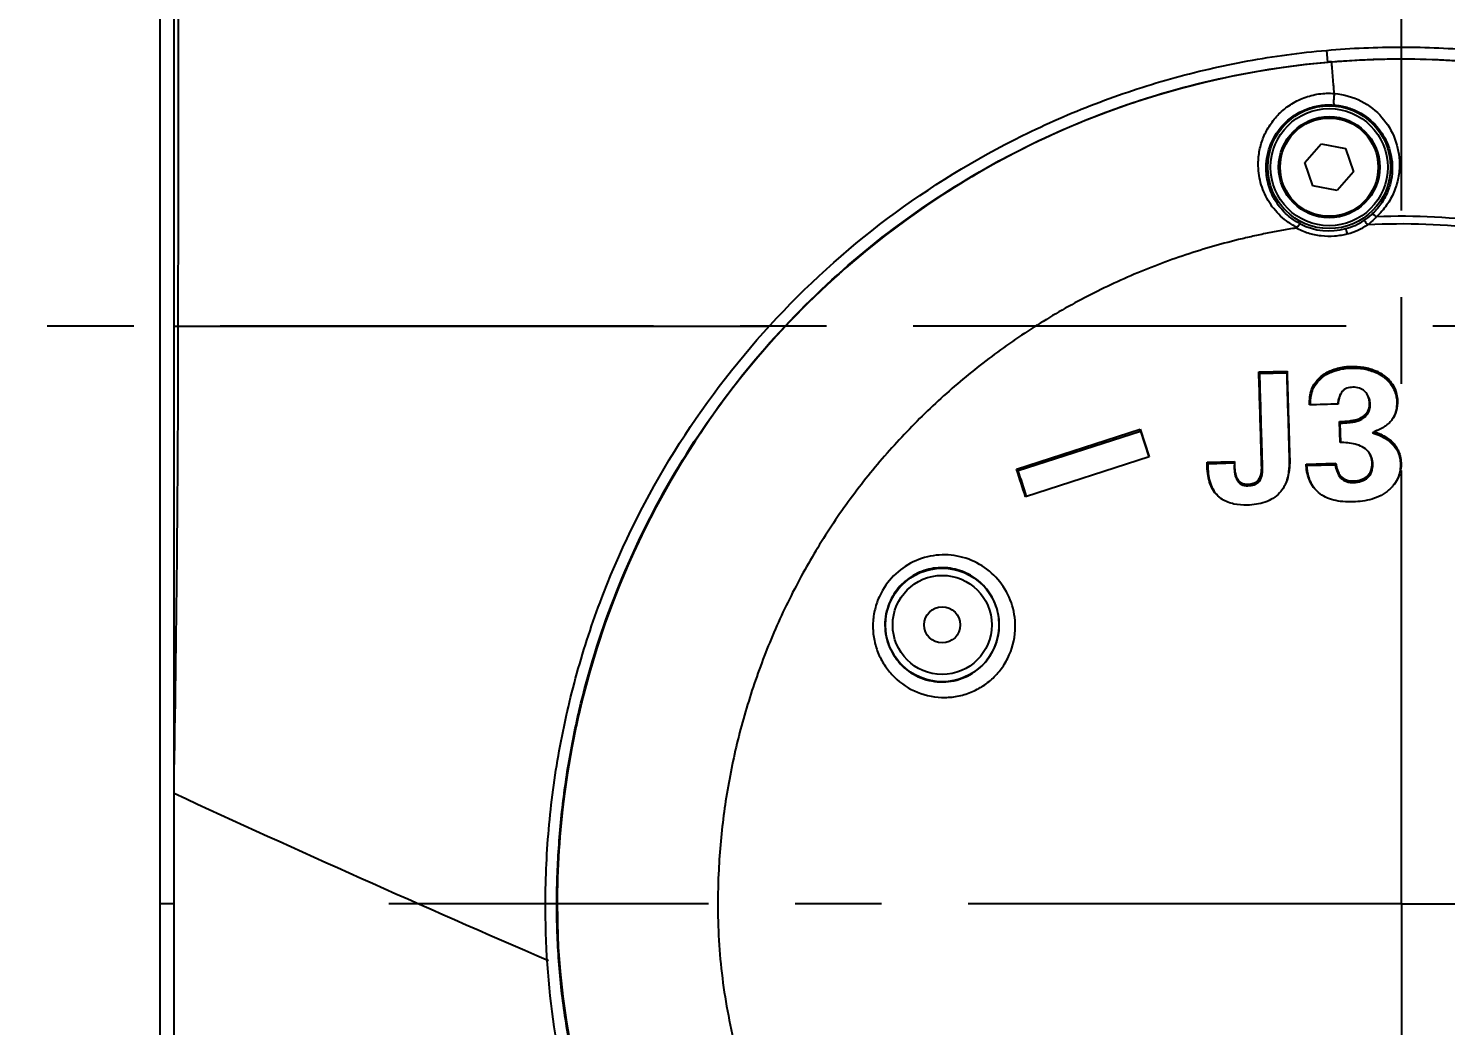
# Model space of a CAD drawing. Header units: millimetres. Extents: x 4086 to 8300, y 123 to 1549.
# Drawn here: x 7691.62 to 7716.17, y 1216.4 to 1233.66 of the extents above; entities that cross this region are included whole.
import ezdxf

# ---------------------------------------------------------------- set-up
doc = ezdxf.new("R2010")
doc.units = ezdxf.units.MM
doc.linetypes.add('CENTER', pattern=[0.6, 0.375, -0.075, 0.075, -0.075])
for name, color, linetype in [('中心线', 7, 'Continuous'), ('外形图', 7, 'Continuous'), ('尺寸标注', 7, 'Continuous'), ('运动范围', 7, 'Continuous')]:
    doc.layers.add(name, color=color, linetype=linetype)
doc.styles.add('思源黑', font='SourceHanSansCN-Normal.ttf')
doc.dimstyles.new('尺寸标注_1_4比例', dxfattribs={"dimtxt": 7, "dimasz": 6, "dimexe": 2, "dimexo": 1.5, "dimgap": 1, "dimtad": 1, "dimdec": 1, "dimlfac": 4, "dimdsep": 46, "dimtxsty": '思源黑', "dimcen": 0.09, "dimadec": 0, "dimazin": 0, "dimtp": 0.01, "dimtm": 0.01, "dimtfac": 1, "dimtdec": 1, "dimtofl": 0, "dimtmove": 0, "dimatfit": 3, "dimfxl": 1, "dimtolj": 1, "dimarcsym": 0})

# ---------------------------------------------------------------- blocks, each defined once
blk = doc.blocks.new('*D986')
at = {"layer": 'Defpoints', "color": 0}
for p in [(7460.272, 1323.983), (7715.4, 1323.983), (7637.619, 925.251)]:
    blk.add_point(p, dxfattribs=at)
at = {"layer": '尺寸标注', "color": 0, "lineweight": -2}
for p, q in [((7713.9, 1323.983), (7458.272, 1323.983)), ((7460.272, 931.251), (7460.272, 1317.983)), ((7636.119, 925.251), (7458.272, 925.251))]:
    blk.add_line(p, q, dxfattribs=at)
at = {"layer": '尺寸标注', "color": 0}
for points in [[(7461.272, 1317.983), (7459.272, 1317.983), (7460.272, 1323.983)], [(7459.272, 931.251), (7461.272, 931.251), (7460.272, 925.251)]]:
    blk.add_solid(points, dxfattribs=at)
at = {"layer": '尺寸标注', "color": 0, "insert": (7455.648, 1124.617), "char_height": 7, "attachment_point": 5, "rotation": 90, "style": '思源黑'}
blk.add_mtext('\\A1;1594.9', dxfattribs=at)

msp = doc.modelspace()

# ---------------------------------------------------------------- linework, layer by layer
at = {"layer": '中心线', "linetype": 'CENTER', "ltscale": 20}
for p, q in [((7715.4003, 1218.5081), (7715.4003, 1247.0247)), ((7738.4473, 1228.5081), (7582.2503, 1228.5081)), ((7715.4003, 1218.5081), (7697.8657, 1218.5081)), ((7715.4003, 1218.5081), (7715.4003, 1094.5633)), ((7715.4003, 1218.5081), (7734.07, 1218.5081))]:
    msp.add_line(p, q, dxfattribs=at)
at = {"layer": '外形图'}
for p, q in [((7694.1503, 1215.1131), (7694.1503, 1242.2347)), ((7693.9003, 1241.4835), (7693.9003, 1215.5231)), ((7714.1017, 1233.2806), (7714.1196, 1233.0769)), ((7714.1938, 1233.0778), (7714.1937, 1233.078)), ((7713.7279, 1231.3388), (7714.009, 1231.6642)), ((7714.009, 1231.6642), (7714.4314, 1231.5835)), ((7714.4314, 1231.5835), (7714.5727, 1231.1774)), ((7713.8693, 1230.9326), (7713.7279, 1231.3388)), ((7714.5727, 1231.1774), (7714.2916, 1230.852)), ((7714.2916, 1230.852), (7713.8693, 1230.9326)), ((7694.1503, 1228.5077), (7694.2192, 1228.5081)), ((7694.2192, 1228.5081), (7704.4549, 1228.5081)), ((7714.2082, 1227.7501), (7714.2141, 1227.7211)), ((7714.5181, 1227.809), (7714.5198, 1227.7792)), ((7712.9315, 1227.7132), (7713.4201, 1227.7282)), ((7712.9323, 1227.7132), (7712.9483, 1227.6837)), ((7712.9474, 1227.6836), (7713.4132, 1227.698)), ((7713.4202, 1227.7282), (7713.4133, 1227.698)), ((7713.9758, 1227.6042), (7713.9861, 1227.5777)), ((7715.0962, 1227.6538), (7715.0899, 1227.6262)), ((7713.8462, 1227.4092), (7713.8593, 1227.3869)), ((7714.2975, 1227.1591), (7714.2974, 1227.1579)), ((7714.8497, 1227.1686), (7714.8613, 1227.1504)), ((7715.3327, 1227.2148), (7715.3214, 1227.1959)), ((7714.3407, 1226.4914), (7714.3296, 1226.8532)), ((7714.3296, 1226.8532), (7714.3425, 1226.8246)), ((7714.3528, 1226.4912), (7714.3425, 1226.8246)), ((7714.6452, 1226.8951), (7714.6497, 1226.8665)), ((7714.7939, 1226.996), (7714.8031, 1226.9708)), ((7715.1581, 1226.8044), (7715.1585, 1226.8026)), ((7708.7377, 1226.0282), (7710.8788, 1226.7197)), ((7708.7655, 1226.0046), (7710.8809, 1226.6882)), ((7710.8788, 1226.7197), (7711.0324, 1226.2439)), ((7710.8788, 1226.7197), (7710.8809, 1226.6882)), ((7710.8809, 1226.6882), (7711.0251, 1226.2415)), ((7708.7379, 1226.0282), (7708.7656, 1226.0046)), ((7711.0325, 1226.2439), (7708.8914, 1225.5524)), ((7712.0358, 1226.151), (7712.5135, 1226.1657)), ((7712.038, 1226.0805), (7712.0358, 1226.151)), ((7712.0358, 1226.151), (7712.0538, 1226.123)), ((7712.038, 1226.0805), (7712.0556, 1226.0634)), ((7712.0538, 1226.123), (7712.5082, 1226.1369)), ((7712.0556, 1226.0634), (7712.0538, 1226.123)), ((7712.5082, 1226.1369), (7712.5076, 1226.0681)), ((7712.5128, 1226.0857), (7712.5076, 1226.0681)), ((7712.5135, 1226.1657), (7712.5082, 1226.1369)), ((7712.5135, 1226.1657), (7712.5128, 1226.0857)), ((7712.9813, 1226.0828), (7712.9968, 1226.0656)), ((7713.466, 1226.2263), (7713.4587, 1226.2081)), ((7713.7517, 1226.1191), (7714.2654, 1226.1348)), ((7713.766, 1226.0908), (7714.2577, 1226.1059)), ((7714.8941, 1226.1322), (7714.9055, 1226.1148)), ((7715.3956, 1226.1382), (7715.384, 1226.1201)), ((7712.9288, 1225.8481), (7712.9422, 1225.824)), ((7714.5727, 1225.8276), (7714.5742, 1225.7994)), ((7714.8131, 1225.9118), (7714.8213, 1225.8865)), ((7712.2376, 1225.5537), (7712.251, 1225.5451)), ((7712.7341, 1225.7711), (7712.7396, 1225.7431)), ((7713.9676, 1225.6241), (7713.9465, 1225.6427)), ((7694.1503, 1218.5081), (7693.9003, 1218.5081))]:
    msp.add_line(p, q, dxfattribs=at)
for points in [[(7714.1937, 1233.078), (7713.7621, 1233.0358), (7713.3243, 1232.9796), (7712.8873, 1232.9101), (7712.452, 1232.8271), (7712.0189, 1232.731), (7711.589, 1232.6218), (7711.163, 1232.4998), (7710.7412, 1232.365), (7710.324, 1232.2176), (7709.9113, 1232.0575), (7709.5033, 1231.8849), (7709.1002, 1231.6997), (7708.7026, 1231.5023), (7708.3111, 1231.2929), (7707.9264, 1231.072), (7707.549, 1230.8398), (7707.1792, 1230.5964), (7706.817, 1230.3421), (7706.4627, 1230.0768), (7706.1164, 1229.8009), (7705.7784, 1229.5143), (7705.4488, 1229.2173), (7705.1282, 1228.9102), (7704.8169, 1228.5936), (7704.5157, 1228.2679), (7704.225, 1227.9339), (7703.9449, 1227.5918), (7703.6756, 1227.2416), (7703.4169, 1226.8833), (7703.169, 1226.5169), (7702.9321, 1226.143), (7702.7068, 1225.7623), (7702.4934, 1225.3755), (7702.2922, 1224.9829), (7702.103, 1224.5846), (7701.926, 1224.1807), (7701.761, 1223.7707), (7701.6081, 1223.3548), (7701.4675, 1222.9333), (7701.3394, 1222.507), (7701.2242, 1222.0764), (7701.122, 1221.6427), (7701.0333, 1221.2075), (7700.9579, 1220.7711), (7700.8956, 1220.3311), (7700.8464, 1219.8859), (7700.8109, 1219.4415), (7700.7893, 1219.0069), (7700.7806, 1218.5853), (7700.7842, 1218.1707), (7700.8004, 1217.7562), (7700.8308, 1217.3351), (7700.8769, 1216.9024), (7700.9407, 1216.4567), (7701.0231, 1215.9963)], [(7716.39, 1233.094), (7715.9495, 1233.1173), (7715.5089, 1233.1273), (7715.0684, 1233.124), (7714.6281, 1233.1074), (7714.1937, 1233.078)]]:
    msp.add_lwpolyline(points, dxfattribs=at)
for centre, radius in [((7714.1503, 1231.2581), 1.0634), ((7714.1503, 1231.2581), 1.0134), ((7714.1503, 1231.2581), 0.875), ((7714.1503, 1231.2581), 0.85), ((7707.4495, 1223.3335), 0.9825), ((7707.4495, 1223.3335), 0.8575), ((7707.4495, 1223.3335), 0.3125)]:
    msp.add_circle(centre, radius, dxfattribs=at)
for centre, radius, start, end in [((7715.3993, 1218.5276), 14.6001, 94.73633, 106.64116), ((7715.4, 1218.4914), 14.6416, 94.72724, 95.01691), ((7714.1618, 1231.2358), 1.0772, 303.06721, 312.31312), ((7714.1509, 1231.2522), 1.0969, 243.04212, 285.19829), ((7714.1511, 1231.2518), 1.0965, 285.19374, 303.082), ((7714.1488, 1231.2695), 1.2104, 285.32775, 303.45137), ((7201.3461, 1229.0491), 492.8734, 359.04015, 359.937114), ((7714.6597, 1227.0572), 0.7392, 53.80924, 65.36402), ((7714.6617, 1227.042), 0.7243, 53.75869, 64.71153), ((7714.6008, 1227.2026), 0.2416, 37.879, 46.31866), ((7714.3844, 1227.6372), 1.1038, 297.77182, 299.75371), ((7722.2872, 1230.425), 9.5601, 206.76964, 206.95926), ((7721.386, 1224.2133), 7.3753, 164.89784, 165.13023), ((7712.6095, 1226.0011), 0.5818, 230.26208, 237.6357), ((7712.616, 1225.9837), 0.5706, 230.23672, 236.15392), ((7707.4464, 1223.3356), 0.9891, 336.53582, 359.87592), ((7707.482, 1223.3103), 1.2333, 336.26193, 359.94134), ((7808.0186, 1466.6708), 271.304, 245.183882, 246.682812)]:
    msp.add_arc(centre, radius, start, end, dxfattribs=at)
for points, knots in [([(7694.2192, 1228.5081), (7694.2193, 1229.2614), (7694.225, 1232.2067), (7694.2234, 1235.152), (7694.2123, 1237.344)], [0, 0, 0, 0, 0.2557547, 1, 1, 1, 1]), ([(7700.5779, 1218.5079), (7700.5785, 1218.9658), (7700.6229, 1219.8821), (7700.8118, 1221.2446), (7701.1263, 1222.584), (7701.7098, 1224.3215), (7702.7384, 1226.3809), (7704.4056, 1228.5806), (7706.4503, 1230.4345), (7708.4108, 1231.6407), (7710.0901, 1232.3752), (7711.3962, 1232.8076), (7712.7364, 1233.1176), (7713.6456, 1233.2405), (7714.1017, 1233.2806)], [0, 0, 0, 0, 0.0625336, 0.1250669, 0.1876001, 0.2501337, 0.3750665, 0.4999992, 0.6249318, 0.749865, 0.8123986, 0.8749325, 0.9374664, 1, 1, 1, 1]), ([(7714.1017, 1233.2806), (7714.533, 1233.3185), (7715.3994, 1233.3566), (7717.1304, 1233.2803), (7719.2723, 1232.9017), (7721.7222, 1232.0078), (7723.603, 1230.9149), (7724.9739, 1229.8552), (7725.9295, 1228.9731), (7726.8049, 1228.0115), (7727.5939, 1226.9778), (7728.2894, 1225.8789), (7728.7842, 1224.9145), (7729.1282, 1224.1196), (7729.4393, 1223.3114), (7729.6342, 1222.6905), (7729.7415, 1222.2712)], [0, 0, 0, 0, 0.0625229, 0.1250458, 0.2499731, 0.3748978, 0.4998218, 0.5623433, 0.6248644, 0.6873875, 0.7499097, 0.8124299, 0.8749497, 0.9062165, 0.937485, 1, 1, 1, 1]), ([(7714.1934, 1233.0832), (7715.0452, 1233.1536), (7716.7681, 1233.1441), (7719.3092, 1232.6791), (7721.7312, 1231.778), (7723.5842, 1230.683), (7724.9287, 1229.6252), (7725.864, 1228.7472), (7726.7211, 1227.7915), (7727.494, 1226.7655), (7728.0608, 1225.8569), (7728.462, 1225.1018), (7728.7364, 1224.5227), (7728.9853, 1223.9324), (7729.2111, 1223.3328), (7729.4127, 1222.7248), (7729.5258, 1222.3128), (7729.576, 1222.1054)], [0, 0, 0, 0, 0.1249035, 0.25023, 0.3756315, 0.5005804, 0.5629601, 0.625339, 0.687789, 0.7503114, 0.812816, 0.844036, 0.8752308, 0.9064199, 0.9376211, 0.9688207, 1, 1, 1, 1]), ([(7705.861, 1175.262), (7705.8567, 1175.6074), (7705.8441, 1176.2982), (7705.8167, 1177.3341), (7705.787, 1178.3694), (7705.7503, 1179.7489), (7705.712, 1181.4722), (7705.6662, 1183.5384), (7705.6103, 1185.6021), (7705.5361, 1187.6627), (7705.4343, 1189.7194), (7705.2952, 1191.771), (7705.1115, 1193.8161), (7704.8823, 1195.8536), (7704.6118, 1197.883), (7704.3076, 1199.9044), (7703.9778, 1201.9186), (7703.6291, 1203.9265), (7703.2646, 1205.9287), (7702.9455, 1207.5927), (7702.6764, 1208.9197), (7702.4665, 1209.9125), (7702.2479, 1210.9028), (7702.0196, 1211.8904), (7701.7779, 1212.8742), (7701.5229, 1213.8542), (7701.2678, 1214.8339), (7701.038, 1215.8197), (7700.8664, 1216.8173), (7700.7772, 1217.8258), (7700.7678, 1218.839), (7700.8276, 1219.8518), (7700.955, 1220.8599), (7701.2177, 1222.1904), (7701.721, 1223.8146), (7702.5888, 1225.6593), (7703.7031, 1227.3658), (7705.044, 1228.9006), (7706.5849, 1230.2357), (7708.2965, 1231.3456), (7710.1472, 1232.2071), (7712.0992, 1232.8038), (7713.4443, 1233.0176), (7714.1196, 1233.0769)], [0, 0, 0, 0, 0.0158615, 0.0317179, 0.0475682, 0.0634108, 0.0950714, 0.126698, 0.1582894, 0.1898431, 0.2213544, 0.2528194, 0.2842375, 0.3156106, 0.3469383, 0.3782186, 0.4094505, 0.4406351, 0.4717761, 0.5028771, 0.5184124, 0.5339386, 0.5494581, 0.5649709, 0.5804716, 0.5959619, 0.6114553, 0.6269485, 0.64242, 0.6578837, 0.6733732, 0.6888912, 0.7044288, 0.7199836, 0.7511061, 0.7822114, 0.8132816, 0.8443653, 0.875471, 0.9065788, 0.9377154, 0.9688772, 1, 1, 1, 1]), ([(7720.6416, 1232.155), (7720.1302, 1232.3516), (7719.0844, 1232.6878), (7717.4707, 1233.0108), (7715.833, 1233.1519), (7714.738, 1233.1228), (7714.1938, 1233.0778)], [0, 0, 0, 0, 0.2503479, 0.5007011, 0.7504774, 1, 1, 1, 1]), ([(7714.2415, 1232.5331), (7714.2375, 1232.5614), (7714.2324, 1232.6036), (7714.2284, 1232.6597), (7714.2219, 1232.7367), (7714.2127, 1232.8494), (7714.2023, 1232.975), (7714.196, 1233.0512), (7714.1938, 1233.0778)], [0, 0, 0, 0, 0.1566921, 0.2333954, 0.3084805, 0.5802583, 0.853693, 1, 1, 1, 1]), ([(7711.2182, 1232.5162), (7710.6115, 1232.335), (7709.4206, 1231.893), (7707.7365, 1231.0052), (7706.1818, 1229.9071), (7704.7832, 1228.6174), (7703.5633, 1227.1585), (7702.543, 1225.5537), (7701.7396, 1223.8294), (7701.2623, 1222.3165), (7700.9993, 1221.0781), (7700.8626, 1220.1391), (7700.7871, 1219.1946), (7700.7721, 1218.2486), (7700.8132, 1217.462), (7700.882, 1216.8366), (7700.9761, 1216.2144), (7701.1335, 1215.4427), (7701.3593, 1214.5249), (7701.56, 1213.7631), (7701.7198, 1213.1535), (7701.876, 1212.5427), (7702.0634, 1211.7768), (7702.3495, 1210.5472), (7702.6847, 1209.004), (7703.0591, 1207.1447), (7703.4132, 1205.2793), (7703.7522, 1203.4087), (7704.0781, 1201.5332), (7704.488, 1199.023), (7704.8488, 1196.5013), (7705.1415, 1193.9675), (7705.3227, 1192.0591), (7705.4622, 1190.1445), (7705.6036, 1187.5839), (7705.6912, 1185.0177), (7705.7566, 1182.4481), (7705.8032, 1180.5179), (7705.8458, 1178.9082), (7705.8833, 1177.6197), (7705.9022, 1176.9752), (7705.9108, 1176.6528)], [0, 0, 0, 0, 0.0311362, 0.0622623, 0.0933758, 0.1244773, 0.1555606, 0.1866365, 0.2177332, 0.2488539, 0.2644143, 0.2799589, 0.2954827, 0.3109821, 0.3264535, 0.3341834, 0.3419144, 0.3573959, 0.3728943, 0.3883888, 0.3961371, 0.4038876, 0.4193961, 0.434913, 0.4659687, 0.4970557, 0.5281793, 0.5593428, 0.5905477, 0.6217943, 0.684421, 0.7158016, 0.7472233, 0.7786887, 0.8101993, 0.8733352, 0.9049548, 0.9366068, 0.9682891, 0.9841413, 1, 1, 1, 1]), ([(7712.9221, 1231.3203), (7712.9228, 1231.3983), (7712.939, 1231.555), (7713.0077, 1231.7821), (7713.1204, 1231.9953), (7713.2768, 1232.1872), (7713.4753, 1232.3481), (7713.7103, 1232.4672), (7713.9706, 1232.5352), (7714.1518, 1232.5406), (7714.2414, 1232.5334)], [0, 0, 0, 0, 0.1165626, 0.2336649, 0.3526377, 0.4747516, 0.6010761, 0.7317931, 0.8655921, 1, 1, 1, 1]), ([(7714.2388, 1232.5335), (7714.2353, 1232.5127), (7714.2316, 1232.4804), (7714.2286, 1232.4373), (7714.2273, 1232.4058), (7714.2273, 1232.3781), (7714.2285, 1232.3565), (7714.2304, 1232.3428), (7714.2327, 1232.3362), (7714.2343, 1232.3343), (7714.2351, 1232.3341)], [0, 0, 0, 0, 0.31384, 0.4828029, 0.6433719, 0.7838211, 0.8940333, 0.9665345, 0.9876525, 1, 1, 1, 1]), ([(7714.2415, 1232.5331), (7714.4022, 1232.5203), (7714.7126, 1232.4319), (7715.0808, 1232.1419), (7715.3127, 1231.7553), (7715.3673, 1231.4632), (7715.3687, 1231.3186)], [0, 0, 0, 0, 0.2673794, 0.5188898, 0.7601093, 1, 1, 1, 1]), ([(7713.0592, 1231.2581), (7713.0607, 1231.3946), (7713.1171, 1231.6746), (7713.3178, 1231.9766), (7713.5472, 1232.1647), (7713.7569, 1232.2729), (7713.9909, 1232.3345), (7714.1542, 1232.3403), (7714.2351, 1232.3341)], [0, 0, 0, 0, 0.2300844, 0.4686072, 0.595222, 0.7272193, 0.8631955, 1, 1, 1, 1]), ([(7714.2351, 1232.3341), (7714.3093, 1232.3284), (7714.4543, 1232.3022), (7714.7169, 1232.1977), (7714.9878, 1231.9857), (7715.1936, 1231.6438), (7715.2424, 1231.3858), (7715.2438, 1231.2581)], [0, 0, 0, 0, 0.1383479, 0.2719329, 0.5232255, 0.7624038, 1, 1, 1, 1]), ([(7713.6031, 1230.2076), (7713.5895, 1230.2144), (7713.563, 1230.2292), (7713.5237, 1230.2518), (7713.485, 1230.2752), (7713.4107, 1230.325), (7713.2625, 1230.4445), (7713.0805, 1230.6719), (7712.9491, 1230.9871), (7712.9212, 1231.2105), (7712.9221, 1231.3203)], [0, 0, 0, 0, 0.0331804, 0.066265, 0.0992356, 0.1320594, 0.2618373, 0.5143854, 0.7597685, 1, 1, 1, 1]), ([(7713.6536, 1230.2744), (7713.5593, 1230.3227), (7713.3872, 1230.4452), (7713.1959, 1230.6891), (7713.0819, 1230.9664), (7713.0581, 1231.1621), (7713.0592, 1231.2581)], [0, 0, 0, 0, 0.2633425, 0.5164883, 0.7612287, 1, 1, 1, 1]), ([(7715.2438, 1231.2581), (7715.2446, 1231.1844), (7715.231, 1231.0349), (7715.1645, 1230.8168), (7715.0509, 1230.6119), (7714.946, 1230.4929), (7714.887, 1230.4392)], [0, 0, 0, 0, 0.2405726, 0.4866554, 0.7394644, 1, 1, 1, 1]), ([(7715.3687, 1231.3186), (7715.3695, 1231.2354), (7715.3541, 1231.0669), (7715.2792, 1230.8218), (7715.1519, 1230.5926), (7715.0345, 1230.4598), (7714.9687, 1230.4001)], [0, 0, 0, 0, 0.2420816, 0.488825, 0.7412114, 1, 1, 1, 1]), ([(7714.9687, 1230.4001), (7714.9603, 1230.4076), (7714.9444, 1230.4207), (7714.9211, 1230.4351), (7714.9025, 1230.4429), (7714.8903, 1230.4419), (7714.887, 1230.4392)], [0, 0, 0, 0, 0.3590795, 0.6534919, 0.865036, 1, 1, 1, 1]), ([(7713.5758, 1230.2034), (7713.4921, 1230.1908), (7713.3252, 1230.1624), (7713.0758, 1230.115), (7712.8275, 1230.0625), (7712.4979, 1229.9852), (7712.0892, 1229.8757), (7711.4434, 1229.6725), (7710.6535, 1229.3664), (7709.7408, 1228.9194), (7708.8693, 1228.3966), (7708.046, 1227.8006), (7707.2769, 1227.1362), (7706.5667, 1226.4092), (7705.9215, 1225.6239), (7705.3465, 1224.7858), (7704.8459, 1223.9013), (7704.4242, 1222.9765), (7704.0837, 1222.0189), (7703.8241, 1221.0363), (7703.6485, 1220.0353), (7703.5898, 1219.3602), (7703.5748, 1219.0221)], [0, 0, 0, 0, 0.0156287, 0.031258, 0.0468865, 0.0625155, 0.0937715, 0.1250274, 0.1875246, 0.2500228, 0.3125212, 0.3750192, 0.4375177, 0.5000161, 0.5625141, 0.625012, 0.6875099, 0.7500075, 0.8125063, 0.8750051, 0.9375025, 1, 1, 1, 1]), ([(7714.4687, 1230.1022), (7714.3946, 1230.0819), (7714.2421, 1230.0554), (7714.0106, 1230.0597), (7713.822, 1230.0999), (7713.6782, 1230.1524), (7713.6095, 1230.1857), (7713.5758, 1230.2034)], [0, 0, 0, 0, 0.2507004, 0.5013207, 0.7512198, 0.8758288, 1, 1, 1, 1]), ([(7713.6536, 1230.2744), (7713.6501, 1230.2759), (7713.6382, 1230.27), (7713.6239, 1230.2546), (7713.6048, 1230.2293), (7713.5923, 1230.2092), (7713.5858, 1230.1981)], [0, 0, 0, 0, 0.1095792, 0.3206272, 0.6303799, 1, 1, 1, 1]), ([(7714.4687, 1230.1022), (7714.4653, 1230.1143), (7714.4603, 1230.1318), (7714.4535, 1230.1536), (7714.4493, 1230.1671), (7714.4455, 1230.1778), (7714.4426, 1230.1862), (7714.4404, 1230.1905), (7714.4392, 1230.1935), (7714.4385, 1230.1936)], [0, 0, 0, 0, 0.3925115, 0.5632189, 0.7105614, 0.8305669, 0.9200398, 0.9767231, 1, 1, 1, 1]), ([(7714.816, 1230.2596), (7714.8087, 1230.2702), (7714.795, 1230.2891), (7714.776, 1230.3125), (7714.7622, 1230.3268), (7714.7541, 1230.3326), (7714.7506, 1230.3335), (7714.7496, 1230.333)], [0, 0, 0, 0, 0.3831363, 0.6957469, 0.905397, 0.9660399, 1, 1, 1, 1]), ([(7714.9687, 1230.4001), (7714.9571, 1230.3876), (7714.9093, 1230.3376), (7714.8573, 1230.2916), (7714.816, 1230.2596)], [0, 0, 0, 0, 0.2457217, 1, 1, 1, 1]), ([(7726.7904, 1221.4286), (7726.7117, 1221.7549), (7726.5638, 1222.2373), (7726.3324, 1222.8677), (7726.1389, 1223.333), (7725.9236, 1223.7885), (7725.6898, 1224.2348), (7725.4371, 1224.6707), (7725.0742, 1225.2359), (7724.5734, 1225.9109), (7723.9082, 1226.6686), (7723.1811, 1227.3673), (7722.395, 1227.999), (7721.5563, 1228.5589), (7720.3798, 1229.2075), (7718.8138, 1229.8333), (7716.8344, 1230.2451), (7715.4859, 1230.2934), (7714.816, 1230.2596)], [0, 0, 0, 0, 0.062514, 0.0937811, 0.1250473, 0.1563139, 0.1875806, 0.2188472, 0.2501136, 0.3126324, 0.3751525, 0.437671, 0.5001888, 0.5627074, 0.6252273, 0.750154, 0.8750762, 1, 1, 1, 1]), ([(7726.9356, 1221.4653), (7726.8946, 1221.6282), (7726.8016, 1221.9513), (7726.5842, 1222.5871), (7726.3337, 1223.2115), (7726.0441, 1223.8179), (7725.7302, 1224.4122), (7725.2916, 1225.1297), (7724.6933, 1225.942), (7724.0311, 1226.7032), (7723.3079, 1227.4068), (7722.267, 1228.2577), (7721.1192, 1228.9697), (7719.8982, 1229.532), (7718.6344, 1229.9909), (7716.9876, 1230.3563), (7715.6395, 1230.4237), (7714.9687, 1230.4001)], [0, 0, 0, 0, 0.0312641, 0.0625297, 0.1250502, 0.156316, 0.1875821, 0.2501007, 0.3126208, 0.3751417, 0.4376613, 0.5001801, 0.6251081, 0.6876285, 0.7501481, 0.8750728, 1, 1, 1, 1]), ([(7713.9758, 1227.6042), (7713.9918, 1227.6204), (7714.0607, 1227.6816), (7714.1436, 1227.7258), (7714.2082, 1227.7501)], [0, 0, 0, 0, 0.2487647, 1, 1, 1, 1]), ([(7714.2082, 1227.7501), (7714.282, 1227.7779), (7714.3863, 1227.8013), (7714.4915, 1227.8081), (7714.5181, 1227.809)], [0, 0, 0, 0, 0.7476444, 1, 1, 1, 1]), ([(7714.2141, 1227.7211), (7714.2385, 1227.7302), (7714.3375, 1227.7624), (7714.4419, 1227.7767), (7714.5198, 1227.7792)], [0, 0, 0, 0, 0.2503015, 1, 1, 1, 1]), ([(7714.5181, 1227.809), (7714.5947, 1227.8113), (7714.7487, 1227.8039), (7714.8982, 1227.7612), (7714.9679, 1227.7291)], [0, 0, 0, 0, 0.4997339, 1, 1, 1, 1]), ([(7714.5198, 1227.7792), (7714.5969, 1227.7815), (7714.7517, 1227.7739), (7714.9016, 1227.7299), (7714.9711, 1227.697)], [0, 0, 0, 0, 0.5006657, 1, 1, 1, 1]), ([(7712.9813, 1226.0828), (7712.9771, 1226.2188), (7712.9605, 1226.7622), (7712.9443, 1227.3057), (7712.9323, 1227.7132)], [0, 0, 0, 0, 0.2501582, 1, 1, 1, 1]), ([(7712.9968, 1226.0656), (7712.9927, 1226.2005), (7712.9762, 1226.7399), (7712.9602, 1227.2792), (7712.9483, 1227.6837)], [0, 0, 0, 0, 0.2501757, 1, 1, 1, 1]), ([(7713.4133, 1227.698), (7713.4171, 1227.5739), (7713.4324, 1227.0773), (7713.4475, 1226.5806), (7713.4587, 1226.2081)], [0, 0, 0, 0, 0.2498515, 1, 1, 1, 1]), ([(7713.4202, 1227.7282), (7713.4241, 1227.6031), (7713.4394, 1227.1025), (7713.4546, 1226.6018), (7713.466, 1226.2263)], [0, 0, 0, 0, 0.2498713, 1, 1, 1, 1]), ([(7713.8462, 1227.4092), (7713.8525, 1227.4268), (7713.8842, 1227.4988), (7713.9338, 1227.5617), (7713.9758, 1227.6042)], [0, 0, 0, 0, 0.2380863, 1, 1, 1, 1]), ([(7713.8593, 1227.3869), (7713.8657, 1227.4049), (7713.897, 1227.4753), (7713.9456, 1227.5368), (7713.9861, 1227.5777)], [0, 0, 0, 0, 0.2500759, 1, 1, 1, 1]), ([(7713.9861, 1227.5777), (7714.0019, 1227.5938), (7714.0695, 1227.6539), (7714.1508, 1227.6972), (7714.2141, 1227.7211)], [0, 0, 0, 0, 0.2502336, 1, 1, 1, 1]), ([(7714.9679, 1227.7291), (7714.9676, 1227.7267), (7714.967, 1227.7218), (7714.9669, 1227.7156), (7714.9654, 1227.7108), (7714.9654, 1227.7065), (7714.9677, 1227.7018), (7714.9699, 1227.6987), (7714.9711, 1227.6969)], [0, 0, 0, 0, 0.2194006, 0.4385917, 0.5448929, 0.6595279, 0.8096724, 1, 1, 1, 1]), ([(7715.0899, 1227.6262), (7715.1241, 1227.6012), (7715.1881, 1227.545), (7715.2631, 1227.4413), (7715.3093, 1227.3222), (7715.3202, 1227.2379), (7715.3214, 1227.1959)], [0, 0, 0, 0, 0.2509173, 0.5010623, 0.7506129, 1, 1, 1, 1]), ([(7715.0962, 1227.6538), (7715.1363, 1227.6244), (7715.2068, 1227.5609), (7715.2819, 1227.4478), (7715.3223, 1227.331), (7715.3315, 1227.2526), (7715.3327, 1227.2148)], [0, 0, 0, 0, 0.2885105, 0.5450369, 0.7800326, 1, 1, 1, 1]), ([(7713.8096, 1227.1429), (7713.8095, 1227.1895), (7713.8138, 1227.2795), (7713.8317, 1227.3685), (7713.8462, 1227.4092)], [0, 0, 0, 0, 0.5184971, 1, 1, 1, 1]), ([(7713.8235, 1227.1432), (7713.8239, 1227.1844), (7713.8288, 1227.2667), (7713.8454, 1227.3481), (7713.8593, 1227.3869)], [0, 0, 0, 0, 0.5000766, 1, 1, 1, 1]), ([(7714.3481, 1227.3303), (7714.3331, 1227.3044), (7714.3117, 1227.2477), (7714.3011, 1227.1888), (7714.2975, 1227.1591)], [0, 0, 0, 0, 0.4999484, 1, 1, 1, 1]), ([(7714.3558, 1227.3436), (7714.3402, 1227.3167), (7714.3178, 1227.2553), (7714.3078, 1227.1914), (7714.3045, 1227.1581)], [0, 0, 0, 0, 0.4813293, 1, 1, 1, 1]), ([(7714.559, 1227.4481), (7714.524, 1227.447), (7714.4719, 1227.4397), (7714.411, 1227.4088), (7714.3866, 1227.3862), (7714.3763, 1227.3735)], [0, 0, 0, 0, 0.5170305, 0.7578701, 1, 1, 1, 1]), ([(7714.7677, 1227.3773), (7714.7542, 1227.3902), (7714.7243, 1227.4128), (7714.655, 1227.4434), (7714.5972, 1227.4493), (7714.559, 1227.4481)], [0, 0, 0, 0, 0.2482369, 0.4918678, 1, 1, 1, 1]), ([(7714.8497, 1227.1686), (7714.8487, 1227.2024), (7714.8401, 1227.2673), (7714.8104, 1227.3266), (7714.7915, 1227.3509)], [0, 0, 0, 0, 0.5233657, 1, 1, 1, 1]), ([(7714.8613, 1227.1504), (7714.8602, 1227.1838), (7714.8516, 1227.2509), (7714.8213, 1227.3126), (7714.8008, 1227.339)], [0, 0, 0, 0, 0.5002772, 1, 1, 1, 1]), ([(7714.7939, 1226.996), (7714.8131, 1227.0196), (7714.8438, 1227.0749), (7714.8507, 1227.1375), (7714.8497, 1227.1686)], [0, 0, 0, 0, 0.4935819, 1, 1, 1, 1]), ([(7714.8031, 1226.9708), (7714.8233, 1226.9957), (7714.8551, 1227.0534), (7714.8623, 1227.1184), (7714.8613, 1227.1504)], [0, 0, 0, 0, 0.5003555, 1, 1, 1, 1]), ([(7715.3214, 1227.1959), (7715.3231, 1227.1417), (7715.3143, 1227.0322), (7715.2691, 1226.9307), (7715.2382, 1226.8862)], [0, 0, 0, 0, 0.5000988, 1, 1, 1, 1]), ([(7715.3327, 1227.2148), (7715.3345, 1227.1553), (7715.324, 1227.0381), (7715.2721, 1226.9311), (7715.2384, 1226.8861)], [0, 0, 0, 0, 0.5140535, 1, 1, 1, 1]), ([(7714.3296, 1226.8532), (7714.3892, 1226.8563), (7714.4737, 1226.8622), (7714.5789, 1226.8777), (7714.6245, 1226.8882), (7714.6452, 1226.8951)], [0, 0, 0, 0, 0.5611979, 0.7951629, 1, 1, 1, 1]), ([(7714.3425, 1226.8246), (7714.3942, 1226.8274), (7714.4718, 1226.8331), (7714.5744, 1226.8473), (7714.6252, 1226.8582), (7714.6497, 1226.8665)], [0, 0, 0, 0, 0.5001293, 0.7501807, 1, 1, 1, 1]), ([(7714.6452, 1226.8951), (7714.6737, 1226.9047), (7714.7291, 1226.931), (7714.7747, 1226.9724), (7714.7939, 1226.996)], [0, 0, 0, 0, 0.4971559, 1, 1, 1, 1]), ([(7714.6497, 1226.8665), (7714.6794, 1226.8765), (7714.7366, 1226.9038), (7714.7835, 1226.9466), (7714.8031, 1226.9708)], [0, 0, 0, 0, 0.50087, 1, 1, 1, 1]), ([(7715.1617, 1226.8052), (7715.1453, 1226.7912), (7715.075, 1226.7386), (7714.9944, 1226.7011), (7714.9322, 1226.6789)], [0, 0, 0, 0, 0.2462234, 1, 1, 1, 1]), ([(7715.2384, 1226.8861), (7715.233, 1226.8788), (7715.2098, 1226.8497), (7715.1832, 1226.8233), (7715.1617, 1226.8052)], [0, 0, 0, 0, 0.2442488, 1, 1, 1, 1]), ([(7714.8987, 1226.6605), (7714.9879, 1226.6322), (7715.1051, 1226.5819), (7715.2031, 1226.5037), (7715.2258, 1226.4823)], [0, 0, 0, 0, 0.7498697, 1, 1, 1, 1]), ([(7714.9322, 1226.6789), (7714.9602, 1226.6693), (7715.0636, 1226.6297), (7715.1616, 1226.5727), (7715.2221, 1226.5186)], [0, 0, 0, 0, 0.2675321, 1, 1, 1, 1]), ([(7715.2221, 1226.5186), (7715.2214, 1226.5164), (7715.2204, 1226.513), (7715.219, 1226.5085), (7715.2181, 1226.505), (7715.2179, 1226.5014), (7715.2138, 1226.4982), (7715.2195, 1226.4901), (7715.223, 1226.4856), (7715.2258, 1226.4822)], [0, 0, 0, 0, 0.1725823, 0.2591156, 0.3482278, 0.4363114, 0.5163054, 0.6741834, 1, 1, 1, 1]), ([(7715.2221, 1226.5186), (7715.2462, 1226.4971), (7715.292, 1226.449), (7715.3471, 1226.3615), (7715.3848, 1226.2561), (7715.3943, 1226.1788), (7715.3956, 1226.1382)], [0, 0, 0, 0, 0.2250999, 0.461145, 0.7165176, 1, 1, 1, 1]), ([(7714.8244, 1226.3347), (7714.797, 1226.3682), (7714.7259, 1226.4228), (7714.6018, 1226.4666), (7714.472, 1226.4875), (7714.3844, 1226.4913), (7714.3407, 1226.4914)], [0, 0, 0, 0, 0.2483622, 0.4983828, 0.74908, 1, 1, 1, 1]), ([(7714.8941, 1226.1322), (7714.893, 1226.1684), (7714.8825, 1226.2411), (7714.8473, 1226.3067), (7714.8244, 1226.3347)], [0, 0, 0, 0, 0.5001145, 1, 1, 1, 1]), ([(7714.9055, 1226.1148), (7714.9044, 1226.1521), (7714.8934, 1226.2272), (7714.8571, 1226.2948), (7714.8334, 1226.3237)], [0, 0, 0, 0, 0.5000985, 1, 1, 1, 1]), ([(7715.2258, 1226.4822), (7715.2504, 1226.459), (7715.2956, 1226.4079), (7715.3457, 1226.3188), (7715.3757, 1226.2214), (7715.383, 1226.1539), (7715.384, 1226.1201)], [0, 0, 0, 0, 0.2505831, 0.500641, 0.7503587, 1, 1, 1, 1]), ([(7712.2376, 1225.5537), (7712.205, 1225.5807), (7712.1459, 1225.6472), (7712.085, 1225.7719), (7712.0487, 1225.9192), (7712.0397, 1226.0248), (7712.038, 1226.0805)], [0, 0, 0, 0, 0.219007, 0.4530294, 0.7115387, 1, 1, 1, 1]), ([(7712.251, 1225.5451), (7712.2146, 1225.5754), (7712.152, 1225.6493), (7712.0946, 1225.7811), (7712.0645, 1225.9209), (7712.0571, 1226.0159), (7712.0556, 1226.0634)], [0, 0, 0, 0, 0.2496983, 0.4995061, 0.7496283, 1, 1, 1, 1]), ([(7712.5076, 1226.0681), (7712.5073, 1226.0303), (7712.5105, 1225.9733), (7712.5275, 1225.8994), (7712.5491, 1225.8466), (7712.582, 1225.7997), (7712.6277, 1225.7642), (7712.6822, 1225.7451), (7712.7206, 1225.7425), (7712.7396, 1225.7431)], [0, 0, 0, 0, 0.2496333, 0.3744676, 0.4992265, 0.6239562, 0.7488415, 0.8741812, 1, 1, 1, 1]), ([(7712.5128, 1226.0857), (7712.5125, 1226.0451), (7712.5161, 1225.985), (7712.5357, 1225.9094), (7712.5586, 1225.8595), (7712.5911, 1225.8182), (7712.6474, 1225.7785), (7712.7002, 1225.7701), (7712.7341, 1225.7711)], [0, 0, 0, 0, 0.2784383, 0.4101759, 0.5340507, 0.6526561, 0.7672739, 1, 1, 1, 1]), ([(7712.9288, 1225.8481), (7712.953, 1225.8784), (7712.9802, 1225.9592), (7712.9829, 1226.0404), (7712.9816, 1226.0829)], [0, 0, 0, 0, 0.4772692, 1, 1, 1, 1]), ([(7712.9422, 1225.824), (7712.9682, 1225.8566), (7712.9958, 1225.9402), (7712.9985, 1226.0236), (7712.9972, 1226.0656)], [0, 0, 0, 0, 0.498634, 1, 1, 1, 1]), ([(7713.459, 1226.2081), (7713.4613, 1226.1324), (7713.4562, 1225.9807), (7713.4186, 1225.8316), (7713.3877, 1225.7626)], [0, 0, 0, 0, 0.500045, 1, 1, 1, 1]), ([(7713.4663, 1226.2263), (7713.4676, 1226.185), (7713.4667, 1226.0279), (7713.4377, 1225.8675), (7713.3879, 1225.7625)], [0, 0, 0, 0, 0.2622125, 1, 1, 1, 1]), ([(7713.9465, 1225.6427), (7713.9147, 1225.6721), (7713.8576, 1225.7381), (7713.7761, 1225.8953), (7713.7545, 1226.0297), (7713.7517, 1226.1191)], [0, 0, 0, 0, 0.2463771, 0.491284, 1, 1, 1, 1]), ([(7713.9466, 1225.6428), (7713.917, 1225.6715), (7713.8639, 1225.7358), (7713.79, 1225.8842), (7713.7694, 1226.0088), (7713.766, 1226.0908)], [0, 0, 0, 0, 0.2507329, 0.5010685, 1, 1, 1, 1]), ([(7714.2577, 1226.1059), (7714.2631, 1226.0654), (7714.2803, 1225.9851), (7714.3314, 1225.8932), (7714.3948, 1225.8399), (7714.4699, 1225.8045), (7714.5331, 1225.7981), (7714.5742, 1225.7994)], [0, 0, 0, 0, 0.2493908, 0.4981773, 0.6234406, 0.7490325, 1, 1, 1, 1]), ([(7714.2654, 1226.1348), (7714.2705, 1226.093), (7714.2865, 1226.0126), (7714.3356, 1225.9214), (7714.3952, 1225.8693), (7714.4681, 1225.833), (7714.5311, 1225.8264), (7714.5727, 1225.8276)], [0, 0, 0, 0, 0.2600668, 0.5020512, 0.6217739, 0.7432429, 1, 1, 1, 1]), ([(7714.8131, 1225.9118), (7714.8276, 1225.9255), (7714.8531, 1225.9561), (7714.8886, 1226.029), (7714.8954, 1226.0911), (7714.8941, 1226.1322)], [0, 0, 0, 0, 0.2475871, 0.4892771, 1, 1, 1, 1]), ([(7714.8213, 1225.8865), (7714.8365, 1225.9009), (7714.8636, 1225.9334), (7714.8999, 1226.0093), (7714.9068, 1226.0732), (7714.9055, 1226.1148)], [0, 0, 0, 0, 0.2510563, 0.5015403, 1, 1, 1, 1]), ([(7715.384, 1226.1201), (7715.3852, 1226.0829), (7715.381, 1226.0081), (7715.3617, 1225.9354), (7715.3484, 1225.9006)], [0, 0, 0, 0, 0.4999186, 1, 1, 1, 1]), ([(7715.3956, 1226.1382), (7715.3968, 1226.0973), (7715.3917, 1226.0153), (7715.3687, 1225.9363), (7715.353, 1225.8988)], [0, 0, 0, 0, 0.5018116, 1, 1, 1, 1]), ([(7712.7341, 1225.7711), (7712.7535, 1225.7717), (7712.7908, 1225.7749), (7712.8442, 1225.7879), (7712.892, 1225.811), (7712.918, 1225.8346), (7712.9288, 1225.8481)], [0, 0, 0, 0, 0.2692604, 0.520252, 0.7602245, 1, 1, 1, 1]), ([(7712.7396, 1225.7431), (7712.7584, 1225.7436), (7712.7959, 1225.7467), (7712.8509, 1225.7596), (7712.9022, 1225.7838), (7712.9305, 1225.8094), (7712.9422, 1225.824)], [0, 0, 0, 0, 0.2504385, 0.5008218, 0.7507968, 1, 1, 1, 1]), ([(7714.5727, 1225.8276), (7714.6179, 1225.829), (7714.7048, 1225.8402), (7714.7833, 1225.8835), (7714.8131, 1225.9118)], [0, 0, 0, 0, 0.5238429, 1, 1, 1, 1]), ([(7714.5742, 1225.7994), (7714.6188, 1225.8007), (7714.6863, 1225.8096), (7714.7688, 1225.8446), (7714.8052, 1225.8712), (7714.8213, 1225.8865)], [0, 0, 0, 0, 0.5002006, 0.7504225, 1, 1, 1, 1]), ([(7715.353, 1225.8988), (7715.3472, 1225.8848), (7715.3217, 1225.8301), (7715.2873, 1225.7797), (7715.2582, 1225.7452)], [0, 0, 0, 0, 0.2517109, 1, 1, 1, 1]), ([(7715.3484, 1225.9006), (7715.3482, 1225.8994), (7715.3477, 1225.8977), (7715.3474, 1225.8956), (7715.3473, 1225.8947), (7715.3474, 1225.894), (7715.3483, 1225.8943), (7715.3491, 1225.8955), (7715.3511, 1225.8969), (7715.3524, 1225.8982), (7715.353, 1225.8988)], [0, 0, 0, 0, 0.2795619, 0.3794597, 0.4455383, 0.4763159, 0.5028566, 0.6039673, 0.7965483, 1, 1, 1, 1]), ([(7713.291, 1225.6186), (7713.2569, 1225.5821), (7713.1784, 1225.5179), (7713.0398, 1225.4538), (7712.8891, 1225.4179), (7712.7852, 1225.409), (7712.7327, 1225.4074)], [0, 0, 0, 0, 0.244587, 0.490373, 0.7426448, 1, 1, 1, 1]), ([(7713.3879, 1225.7625), (7713.3816, 1225.7493), (7713.355, 1225.6978), (7713.3206, 1225.6503), (7713.291, 1225.6186)], [0, 0, 0, 0, 0.2515227, 1, 1, 1, 1]), ([(7714.562, 1225.4636), (7714.5042, 1225.4618), (7714.3922, 1225.464), (7714.2316, 1225.4895), (7714.0875, 1225.5401), (7714.0041, 1225.5934), (7713.9676, 1225.6241)], [0, 0, 0, 0, 0.2759352, 0.5330596, 0.7726152, 1, 1, 1, 1]), ([(7715.1858, 1225.6709), (7715.1443, 1225.6337), (7715.0512, 1225.5699), (7714.8944, 1225.5085), (7714.7297, 1225.4739), (7714.6179, 1225.4653), (7714.562, 1225.4636)], [0, 0, 0, 0, 0.2492401, 0.4991693, 0.7495038, 1, 1, 1, 1]), ([(7715.2582, 1225.7452), (7715.2527, 1225.7387), (7715.2299, 1225.7126), (7715.2052, 1225.6883), (7715.1858, 1225.6709)], [0, 0, 0, 0, 0.2471824, 1, 1, 1, 1]), ([(7712.7327, 1225.4074), (7712.6555, 1225.405), (7712.54, 1225.4127), (7712.3951, 1225.4564), (7712.3291, 1225.49), (7712.2981, 1225.5096)], [0, 0, 0, 0, 0.5122949, 0.7565836, 1, 1, 1, 1]), ([(7708.7153, 1223.309), (7708.7155, 1223.4474), (7708.6685, 1223.7258), (7708.4648, 1224.0944), (7708.1518, 1224.3754), (7707.7637, 1224.5376), (7707.3426, 1224.5626), (7706.9354, 1224.4455), (7706.5896, 1224.199), (7706.4265, 1223.9655), (7706.3671, 1223.8395)], [0, 0, 0, 0, 0.1251129, 0.2496948, 0.3739869, 0.4983261, 0.6230232, 0.7482589, 0.8740054, 1, 1, 1, 1]), ([(7708.4355, 1223.3335), (7708.4357, 1223.4445), (7708.3982, 1223.6677), (7708.2352, 1223.9628), (7707.9849, 1224.1874), (7707.6744, 1224.3173), (7707.3372, 1224.3377), (7707.0102, 1224.2446), (7706.7315, 1224.0471), (7706.5999, 1223.8593), (7706.5519, 1223.7579)], [0, 0, 0, 0, 0.1251729, 0.249516, 0.3734121, 0.4973866, 0.6219175, 0.7472833, 0.8734455, 1, 1, 1, 1]), ([(7706.3671, 1223.8395), (7706.3322, 1223.7655), (7706.2771, 1223.6102), (7706.2422, 1223.3662), (7706.256, 1223.1206), (7706.3177, 1222.8832), (7706.4245, 1222.6631), (7706.6201, 1222.4046), (7706.9543, 1222.1614), (7707.3568, 1222.0659), (7707.6812, 1222.0859), (7707.9187, 1222.1488), (7708.1396, 1222.2577), (7708.3351, 1222.4085), (7708.4969, 1222.5952), (7708.578, 1222.7389), (7708.611, 1222.8138)], [0, 0, 0, 0, 0.0629961, 0.1258781, 0.1885968, 0.2511291, 0.3134819, 0.3756892, 0.4993071, 0.6231242, 0.685558, 0.7481805, 0.810985, 0.8739338, 0.9369643, 1, 1, 1, 1]), ([(7706.5519, 1223.7579), (7706.496, 1223.6393), (7706.4314, 1223.3777), (7706.4945, 1222.9826), (7706.7034, 1222.6442), (7707.0248, 1222.4125), (7707.4111, 1222.3211), (7707.8056, 1222.3858), (7708.1465, 1222.5993), (7708.3014, 1222.8213), (7708.3537, 1222.9418)], [0, 0, 0, 0, 0.1261243, 0.2512734, 0.3753585, 0.4989232, 0.6227989, 0.7476531, 0.8735854, 1, 1, 1, 1]), ([(7703.5748, 1219.0221), (7703.5651, 1218.8037), (7703.5578, 1218.3661), (7703.5844, 1217.7101), (7703.6559, 1217.0574), (7703.7734, 1216.4115), (7703.9177, 1215.7713), (7704.0767, 1215.1347), (7704.2432, 1214.5), (7704.467, 1213.6542), (7704.6777, 1212.805), (7704.8793, 1211.9537), (7705.0019, 1211.4208), (7705.0979, 1210.994), (7705.1688, 1210.6737), (7705.2391, 1210.3532), (7705.2953, 1210.0857), (7705.3411, 1209.8718), (7705.3888, 1209.6583), (7705.4356, 1209.4446), (7705.4715, 1209.2288), (7705.5026, 1209.0123), (7705.5268, 1208.8499), (7705.5485, 1208.7427)], [0, 0, 0, 0, 0.062496, 0.1249903, 0.187481, 0.2499757, 0.3124756, 0.3749772, 0.4374795, 0.4999818, 0.6249849, 0.6874872, 0.7499895, 0.7812406, 0.812492, 0.8437433, 0.8749924, 0.8906194, 0.9062505, 0.9375014, 0.9531233, 0.9687526, 1, 1, 1, 1]), ([(7701.3198, 1213.8561), (7701.0991, 1214.5479), (7700.7449, 1215.9607), (7700.5972, 1217.4116), (7700.5829, 1218.137)], [0, 0, 0, 0, 0.5002253, 1, 1, 1, 1])]:
    msp.add_open_spline(points, degree=3, knots=knots, dxfattribs=at)
for points in [[(7714.3763, 1227.3735), (7714.3687, 1227.3641), (7714.3619, 1227.354), (7714.3558, 1227.3436)], [(7714.3045, 1227.1581), (7714.1396, 1227.1531), (7713.9746, 1227.148), (7713.8096, 1227.1428)], [(7708.8914, 1225.5524), (7708.8401, 1225.711), (7708.789, 1225.8696), (7708.7379, 1226.0282)], [(7708.9096, 1225.5583), (7708.8615, 1225.707), (7708.8136, 1225.8558), (7708.7656, 1226.0046)], [(7715.3484, 1225.9006), (7715.3271, 1225.8447), (7715.2957, 1225.7919), (7715.2581, 1225.7453)], [(7700.5829, 1218.137), (7700.5799, 1218.2606), (7700.5775, 1218.3843), (7700.5779, 1218.5079)]]:
    msp.add_open_spline(points, degree=3, dxfattribs=at)
at = {"layer": '运动范围'}
msp.add_arc((7715.4003, 1108.5081), 215.4751, 10, 225, dxfattribs=at)

# ---------------------------------------------------------------- dimensions: what is measured, and where the dimension line sits
at = {"layer": '尺寸标注'}
dim = msp.add_linear_dim(base=(7460.272, 1323.9832), p1=(7637.6186, 925.2512), p2=(7715.4003, 1323.9832), angle=90, dimstyle='尺寸标注_1_4比例', dxfattribs=at)
dim.commit()
dim.dimension.update_dxf_attribs({"geometry": '*D986', "text_midpoint": (7455.6476, 1124.6172)})

doc.saveas('drawing.dxf')
